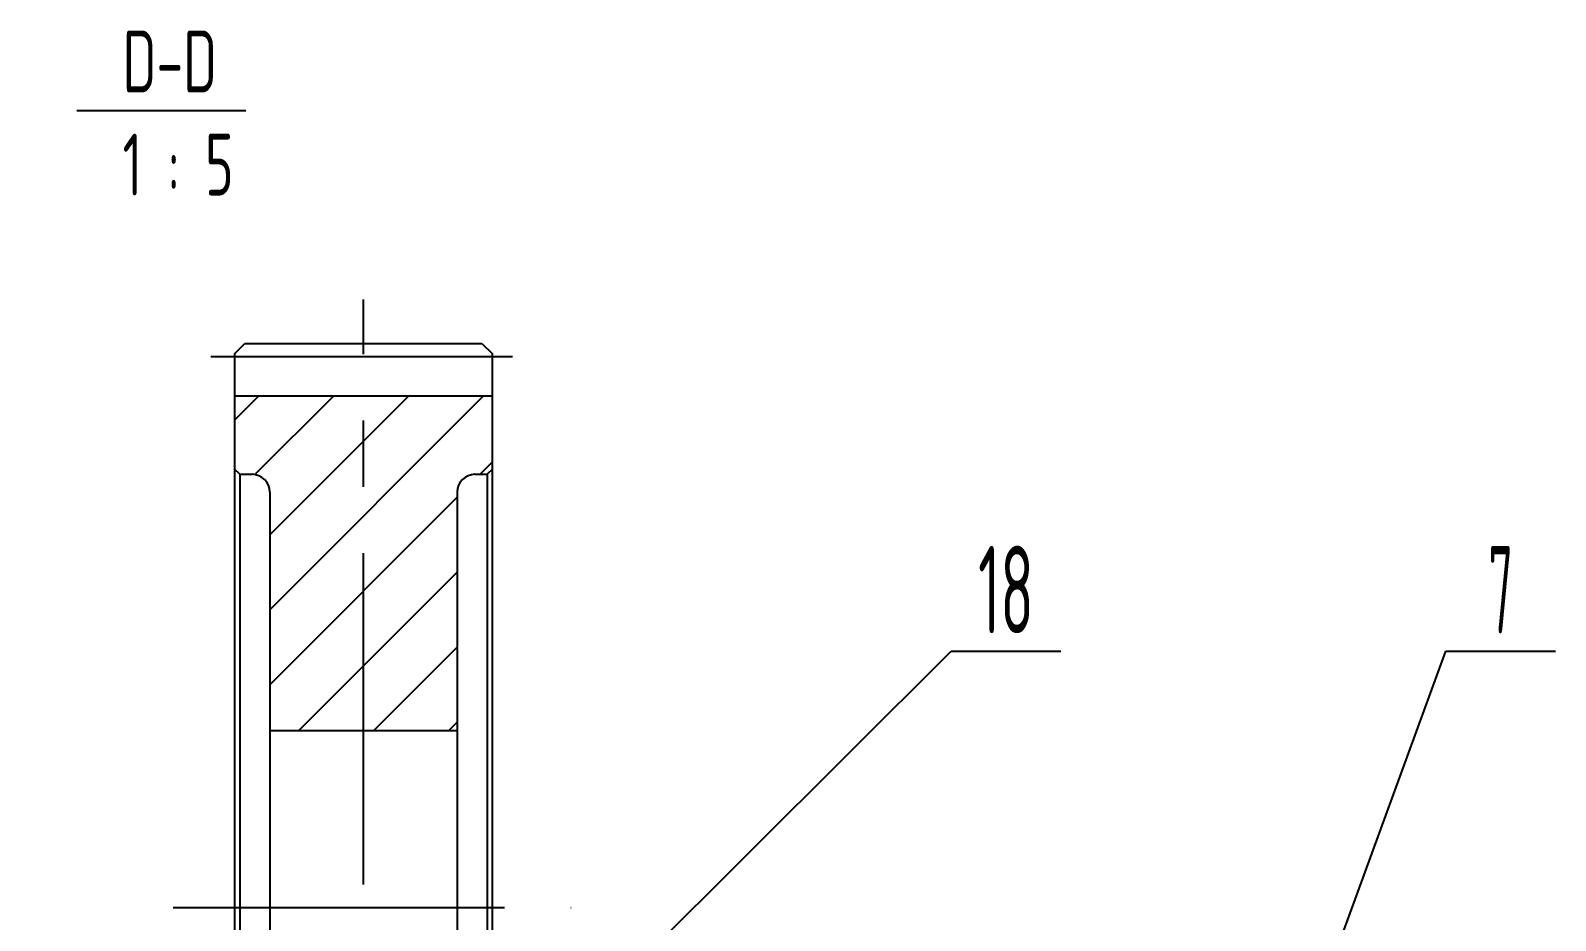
# Model space of a CAD drawing. Header units: millimetres. Extents: x 0 to 6300, y 0 to 4455.
# Drawn here: x 2077 to 2940, y 1462 to 1966 of the extents above; entities that cross this region are included whole.
import ezdxf
from ezdxf.enums import TextEntityAlignment as Align

# ---------------------------------------------------------------- set-up
doc = ezdxf.new("R2010")
doc.units = ezdxf.units.MM
doc.header["$LTSCALE"] = 150
doc.linetypes.add('G', pattern=[2, 1.25, -0.25, 0.25, -0.25])
for name, color, linetype in [('01', 7, 'Continuous'), ('02', 1, 'Continuous'), ('05', 142, 'G'), ('11', 3, 'Continuous')]:
    doc.layers.add(name, color=color, linetype=linetype)
doc.styles.get("Standard").update_dxf_attribs({"font": 'isocp', "width": 0.707, "bigfont": 'intecad.shx'})

msp = doc.modelspace()

# ---------------------------------------------------------------- hatches: boundary and pattern name
at = {"layer": '11', "linetype": 'Continuous'}
h = msp.add_hatch(dxfattribs=at)
h.set_pattern_fill('_USER', color=3, scale=30, angle=45, style=0, pattern_type=0)
h.set_pattern_definition([(45, (1163.216, 206.9), (-21.2132, 21.2132), [])])
h.paths.add_polyline_path([(2265.54, 1759.06), (2192.49, 1759.06), (2192.49, 1717.62), (2195.49, 1714.62), (2202.49, 1714.62, -0.414214), (2212.49, 1704.62), (2212.49, 1569.62), (2265.54, 1569.62)])
h.paths.add_polyline_path([(2318.59, 1704.62, -0.414214), (2328.59, 1714.62), (2335.59, 1714.62), (2338.59, 1717.62), (2338.59, 1759.06), (2265.54, 1759.06), (2265.54, 1569.62), (2318.59, 1569.62)])
h.paths.add_polyline_path([(2265.54, 1369.62), (2212.49, 1369.62), (2212.49, 1234.62, -0.414214), (2202.49, 1224.62), (2189.29, 1224.62), (2189.29, 1192.12), (2138.49, 1192.12), (2138.49, 1181.37, 0.031803), (2138.75, 1177.31), (2163.49, 1152.57), (2238.09, 1152.57, -0.414214), (2240.09, 1150.57), (2240.09, 1150.08), (2265.54, 1150.08)])
h.paths.add_polyline_path([(2318.59, 1234.62), (2318.59, 1369.62), (2265.54, 1369.62), (2265.54, 1150.08), (2382.99, 1150.08), (2382.99, 1199.62), (2357.99, 1224.62), (2328.59, 1224.62, -0.414214)])
h.paths.add_polyline_path([(2265.54, 939.15), (2240.09, 939.15), (2240.09, 938.67, -0.414214), (2238.09, 936.67), (2163.49, 936.67), (2138.75, 911.92, 0.031803), (2138.49, 907.87), (2138.49, 897.12), (2189.29, 897.12), (2189.29, 864.62), (2202.49, 864.62, -0.414214), (2212.49, 854.62), (2212.49, 719.62), (2265.54, 719.62)])
h.paths.add_polyline_path([(2328.59, 864.62), (2357.99, 864.62), (2382.99, 889.62), (2382.99, 939.15), (2265.54, 939.15), (2265.54, 719.62), (2318.59, 719.62), (2318.59, 854.62, -0.414214)])
h.paths.add_polyline_path([(2265.54, 519.62), (2212.49, 519.62), (2212.49, 384.62, -0.414214), (2202.49, 374.62), (2195.49, 374.62), (2192.49, 371.62), (2192.49, 330.17), (2265.54, 330.17)])
h.paths.add_polyline_path([(2265.54, 330.17), (2338.59, 330.17), (2338.59, 371.62), (2335.59, 374.62), (2328.59, 374.62, -0.414214), (2318.59, 384.62), (2318.59, 519.62), (2265.54, 519.62)])

# ---------------------------------------------------------------- linework, layer by layer
at = {"layer": '01'}
for p, q in [((2103.29, 1920.35), (2198.89, 1920.35)), ((2195.49, 1714.62), (2195.49, 1224.62)), ((2335.59, 1714.62), (2335.59, 1224.62)), ((2212.49, 1569.62), (2318.59, 1569.62))]:
    msp.add_line(p, q, dxfattribs=at)
at = {"layer": '01', "color": 7, "linetype": 'Continuous'}
for p, q in [((2192.49, 1782.71), (2198.49, 1788.71)), ((2198.49, 1788.71), (2332.59, 1788.71)), ((2332.59, 1788.71), (2338.59, 1782.71)), ((2192.49, 1782.71), (2192.49, 1224.62)), ((2338.59, 1224.62), (2338.59, 1782.71)), ((2192.49, 1759.06), (2338.59, 1759.06)), ((2195.49, 1714.62), (2192.49, 1717.62)), ((2338.59, 1717.62), (2335.59, 1714.62)), ((2195.49, 1714.62), (2202.49, 1714.62)), ((2328.59, 1714.62), (2335.59, 1714.62)), ((2212.49, 1704.62), (2212.49, 1234.62)), ((2318.59, 1704.62), (2318.59, 1234.62))]:
    msp.add_line(p, q, dxfattribs=at)
for centre, start, end in [((2202.49, 1704.62), 0, 90), ((2328.59, 1704.62), 90, 180)]:
    msp.add_arc(centre, 10, start, end, dxfattribs=at)
at = {"layer": '02'}
for p, q in [((2077.13, 1095.43), (2598.06, 1614.62)), ((2598.06, 1614.62), (2660.06, 1614.62)), ((2691.9, 1105.04), (2878.01, 1614.62)), ((2878.01, 1614.62), (2940.01, 1614.62))]:
    msp.add_line(p, q, dxfattribs=at)
at = {"layer": '05'}
for p, q in [((2265.54, 282.59), (2265.54, 1813.53)), ((2179.24, 1781.22), (2349.83, 1781.22)), ((2157.83, 1469.62), (2382.99, 1469.62))]:
    msp.add_line(p, q, dxfattribs=at)

# ---------------------------------------------------------------- texts
at = {"layer": '11'}
for s, height, width, p, p2 in [('18', 49.497, 0.606, (2613.31, 1624.62), (2644.81, 1624.62)), ('7', 49.5, 0.514182, (2902.01, 1624.62), (2916.01, 1624.62))]:
    msp.add_text(s, height=height, dxfattribs=dict(at, width=width)).set_placement(p, p2, align=Align.FIT)
at = {"layer": '11', "insert": (2129.25, 1965.68), "char_height": 35, "width": 602.657, "attachment_point": 1}
msp.add_mtext('D-D\\P1 : 5', dxfattribs=at)

doc.saveas('drawing.dxf')
